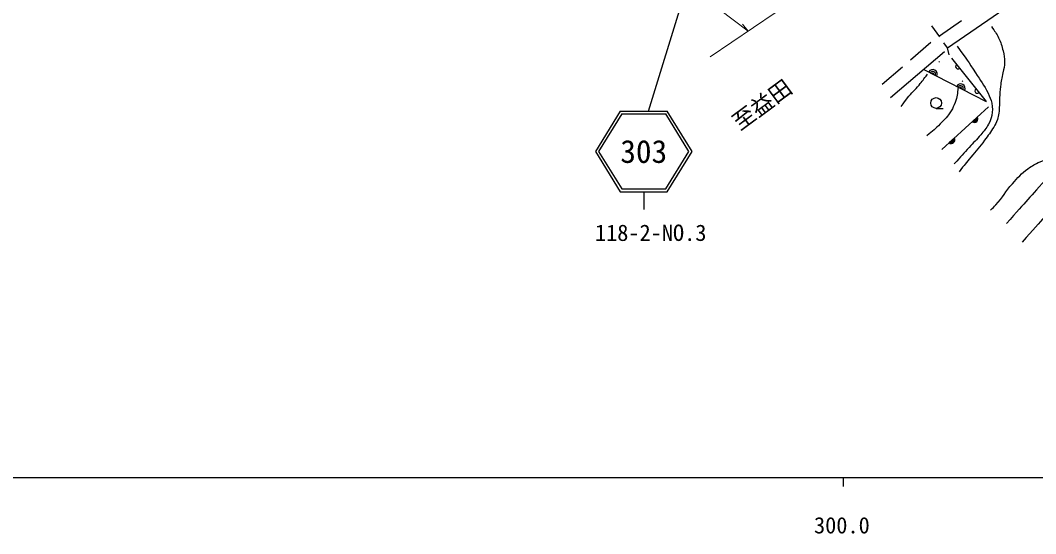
# Model space of a CAD drawing. Units: millimetres, scale not verified. Extents: x 40000 to 15568473, y -3502581 to 380000.
# Drawn here: x 275966 to 389518, y 198715 to 256152 of the extents above; entities that cross this region are included whole.
import ezdxf
from ezdxf.enums import TextEntityAlignment as Align

# ---------------------------------------------------------------- set-up
doc = ezdxf.new("R2010")
doc.units = ezdxf.units.MM
doc.header["$LTSCALE"] = 1000
for name, color, linetype, lineweight in [('M-BGD', 7, 'Continuous', 25), ('M-STR-HTXT', 7, 'Continuous', 13), ('M-STR-STRC', 7, 'Continuous', 25), ('M-TTL-BAND', 7, 'Continuous', 25)]:
    doc.layers.add(name, color=color, linetype=linetype, lineweight=lineweight)
doc.styles.add('ＭＳ ゴシック', font='')
doc.styles.get('ＭＳ ゴシック').set_extended_font_data('MS Gothic')

msp = doc.modelspace()

# ---------------------------------------------------------------- hatches: boundary and pattern name
at = {"layer": 'M-BGD'}
for points in [[(382424, 244796, 0.75), (383015, 245335)], [(379840, 242435, 0.75), (380431, 242975)]]:
    msp.add_hatch(color=256, dxfattribs=at).paths.add_polyline_path(points)

# ---------------------------------------------------------------- linework, layer by layer
for p, q in [((378781, 254303), (377922, 255533)), ((378773, 254400), (381233, 256117)), ((375526, 251741), (377806, 253691)), ((379641, 253074), (379240, 253648)), ((379303, 252611), (373295, 247492)), ((372334, 249011), (374614, 250961)), ((378698, 251537), (378772, 251470)), ((380116, 251927), (383973, 247070)), ((377005, 250653), (383973, 247070)), ((381314, 249374), (381388, 249307)), ((379028, 241693), (384247, 246462)), ((378380, 246298), (379180, 246298))]:
    msp.add_line(p, q, dxfattribs=at)
msp.add_lwpolyline([(379853, 252286), (379641, 253074), (393057, 262336), (393783, 261935)], dxfattribs=at)
for points in [[(382424, 244796, 0.75), (383015, 245335)], [(379840, 242435, 0.75), (380431, 242975)]]:
    msp.add_lwpolyline(points, format="xyb", close=True, dxfattribs=at)
msp.add_circle((378380, 246898), 600, dxfattribs=at)
for centre, radius, start, end in [((380809, 250979), 254, 118.00762, 318.78533), ((378015, 250134), 500, 332.78334, 152.78334), ((378015, 250134), 300, 332.78334, 152.78334), ((378015, 250134), 100, 332.78334, 152.78334), ((381127, 248534), 500, 332.78334, 152.78334), ((381127, 248534), 300, 332.78334, 152.78334), ((381127, 248534), 100, 332.78334, 152.78334), ((382983, 248236), 254, 118.00762, 318.78533)]:
    msp.add_arc(centre, radius, start, end, dxfattribs=at)
for points, knots in [([(263452, 248886), (263645, 249809), (263721, 250093), (263961, 250847), (264310, 251940), (264626, 252511), (265121, 253546), (265494, 254326), (265727, 254753), (266185, 255486), (266711, 256329), (267042, 256780), (267637, 257576), (268729, 259039), (269378, 259832), (270553, 261231), (271695, 262590), (272434, 263265), (273607, 264597), (274942, 266115), (275624, 267023), (276973, 268527), (278111, 269795), (278772, 270484), (279971, 271694), (281306, 273042), (282045, 273811), (283463, 275073), (285339, 276744), (286501, 277550), (288456, 279128), (289934, 280320), (290805, 280936), (292249, 282169), (293168, 282955), (293692, 283390), (294539, 284253), (295680, 285416), (296248, 286136), (297374, 287313), (297868, 287830), (298136, 288131), (298669, 288609), (299335, 289205), (299611, 289383), (300489, 289994)], [0, 0, 0, 0, 1, 1, 1, 2, 2, 2, 3, 3, 3, 4, 4, 4, 5, 5, 5, 6, 6, 6, 7, 7, 7, 8, 8, 8, 9, 9, 9, 10, 10, 10, 11, 11, 11, 12, 12, 12, 13, 13, 13, 14, 14, 14, 15, 15, 15, 15]), ([(384559, 255453), (384971, 254902), (385115, 254708), (385373, 254176), (385634, 253636), (385736, 253308), (385873, 252724), (385985, 252249), (386039, 251973), (386036, 251485), (386033, 251011), (385938, 250752), (385861, 250284), (385762, 249685), (385644, 249360), (385573, 248757), (385514, 248261), (385514, 247979), (385485, 247480), (385447, 246811), (385480, 246431), (385398, 245766), (385362, 245477), (385331, 245314), (385235, 245040), (385115, 244700), (385008, 244523), (384822, 244214), (384459, 243611), (384232, 243286), (383808, 242724), (383231, 241959), (382862, 241565), (382256, 240822), (381743, 240192), (381582, 239995), (380942, 239208)], [0, 0, 0, 0, 1, 1, 1, 2, 2, 2, 3, 3, 3, 4, 4, 4, 5, 5, 5, 6, 6, 6, 7, 7, 7, 8, 8, 8, 9, 9, 9, 10, 10, 10, 11, 11, 11, 12, 12, 12, 12]), ([(380719, 253271), (381733, 251857), (382017, 251478), (382784, 250286), (383352, 249403), (383738, 248943), (384192, 247996), (384394, 247573), (384500, 247326), (384605, 246869), (384724, 246347), (384686, 246028), (384605, 245499), (384544, 245102), (384437, 244889), (384246, 244535), (383972, 244026), (383742, 243785), (383370, 243342), (382890, 242769), (382580, 242484), (382077, 241932), (381425, 241217), (381222, 240991), (380416, 240096)], [0, 0, 0, 0, 1, 1, 1, 2, 2, 2, 3, 3, 3, 4, 4, 4, 5, 5, 5, 6, 6, 6, 7, 7, 7, 8, 8, 8, 8]), ([(374491, 246522), (374793, 246975), (374890, 247104), (375167, 247461), (375634, 248063), (375997, 248316), (376481, 248906), (376856, 249363), (376979, 249525), (377401, 250108)], [0, 0, 0, 0, 1, 1, 1, 2, 2, 2, 3, 3, 3, 3]), ([(380860, 248671), (380753, 247887), (380741, 247607), (380502, 246972), (380357, 246586), (380276, 246365), (380060, 246013), (379672, 245377), (379352, 245087), (378834, 244553), (378292, 243994), (378064, 243815), (377340, 243234)], [0, 0, 0, 0, 1, 1, 1, 2, 2, 2, 3, 3, 3, 4, 4, 4, 4]), ([(384474, 234926), (384754, 235186), (384829, 235272), (385049, 235502), (385864, 236350), (386132, 236988), (386914, 237867), (387541, 238573), (387886, 238995), (388654, 239544), (389149, 239899), (389443, 240086), (390005, 240320), (390380, 240476), (390608, 240520), (391007, 240596), (391622, 240713), (391882, 240679), (392611, 240647)], [0, 0, 0, 0, 1, 1, 1, 2, 2, 2, 3, 3, 3, 4, 4, 4, 5, 5, 5, 6, 6, 6, 6])]:
    msp.add_open_spline(points, degree=3, knots=knots, dxfattribs=at)
for points in [[(391044, 238781), (388647, 236096), (388647, 236096), (386251, 233412)], [(393059, 237016), (390531, 234175), (390531, 234175), (388003, 231334)]]:
    msp.add_open_spline(points, degree=3, dxfattribs=at)
at = {"layer": 'M-STR-HTXT'}
for p, q in [((357350, 254937), (326112, 278764)), ((387388, 275382), (353113, 252053)), ((357350, 254937), (356737, 255732))]:
    msp.add_line(p, q, dxfattribs=at)
at = {"layer": 'M-STR-STRC'}
for p, q in [((346220, 245979), (352429, 266205)), ((343049, 245979), (340285, 241479)), ((343217, 245679), (340637, 241479)), ((343049, 245979), (348321, 245979)), ((343217, 245679), (348153, 245679)), ((350733, 241479), (348153, 245679)), ((351085, 241479), (348321, 245979)), ((340285, 241479), (343049, 236979)), ((340637, 241479), (343217, 237279)), ((348153, 237279), (350733, 241479)), ((348321, 236979), (351085, 241479)), ((343049, 236979), (348321, 236979)), ((343217, 237279), (348153, 237279)), ((345685, 236979), (345685, 234979))]:
    msp.add_line(p, q, dxfattribs=at)
at = {"layer": 'M-TTL-BAND'}
for p, q in [((40000, 205000), (579000, 205000)), ((368000, 205000), (368000, 204000))]:
    msp.add_line(p, q, dxfattribs=at)

# ---------------------------------------------------------------- texts
at = {"layer": 'M-BGD', "style": 'ＭＳ ゴシック'}
msp.add_text('至益田', height=1833, rotation=36.498, dxfattribs=at).set_placement((356768, 243315), align=Align.BOTTOM_LEFT)
at = {"layer": 'M-STR-STRC', "style": 'ＭＳ ゴシック'}
msp.add_text('303', height=2566, dxfattribs=at).set_placement((345685, 241479), align=Align.MIDDLE_CENTER)
msp.add_text('118-2-NO.3', height=1833, dxfattribs=at).set_placement((340228, 230919), align=Align.BOTTOM_LEFT)
at = {"layer": 'M-TTL-BAND', "style": 'ＭＳ ゴシック'}
msp.add_text('300.0', height=1833, dxfattribs=at).set_placement((367844, 198195), align=Align.BOTTOM_CENTER)

doc.saveas('drawing.dxf')
